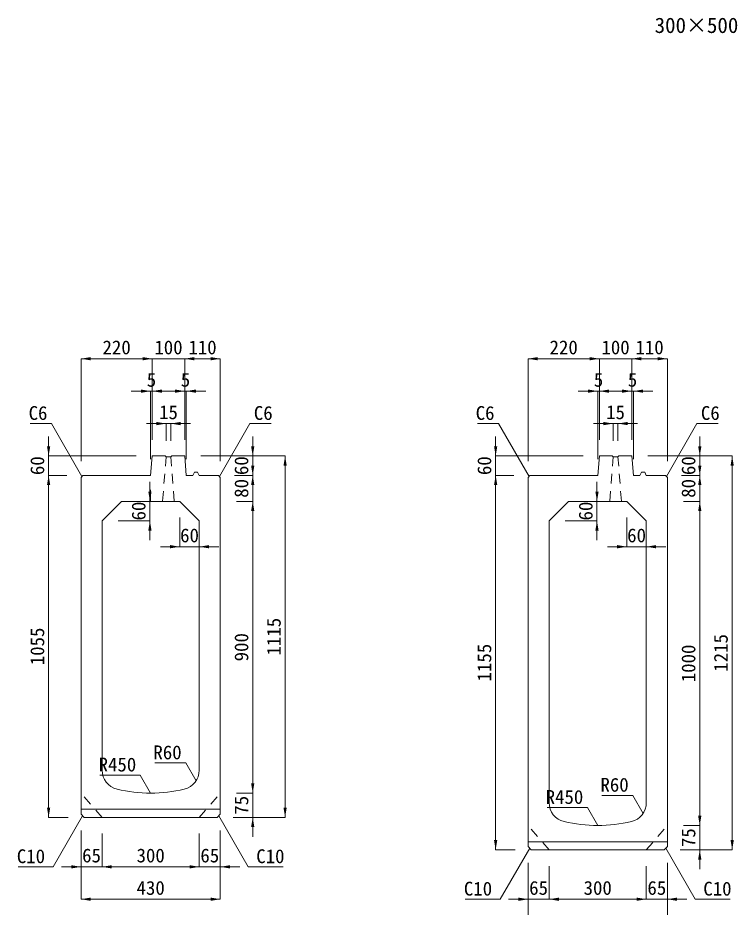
# Model space of a CAD drawing. Units: millimetres at full size, sheet at 1:40. Extents: x -1934 to 44546, y -100881 to -70395.
# Drawn here: x 1956 to 4176, y -78930 to -76187 of the extents above; entities that cross this region are included whole.
import ezdxf
from ezdxf.enums import TextEntityAlignment as Align

# ---------------------------------------------------------------- set-up
doc = ezdxf.new("R2010")
doc.units = ezdxf.units.MM
doc.header["$LTSCALE"] = 40
for name, pattern in [('CHAIN_DOUBLE_DASH', [23.5, 12, -1.5, 3.5, -1.5, 3.5, -1.5]), ('USER1', [1.35, 0.75, -0.6]), ('USER2', [1.35, 0.75, -0.6])]:
    doc.linetypes.add(name, pattern=pattern)
for name, color, linetype, lineweight in [('0_2', 7, 'Continuous', 13), ('寸法線', 7, 'Continuous', 9), ('引出線', 4, 'Continuous', 9), ('排水孔', 30, 'USER2', 9), ('本体', 2, 'Continuous', 13), ('補助線', 8, 'CHAIN_DOUBLE_DASH', 5)]:
    doc.layers.add(name, color=color, linetype=linetype, lineweight=lineweight)
doc.styles.add('ＭＳ ゴシック', font='')
doc.styles.get('ＭＳ ゴシック').set_extended_font_data('MS Gothic')

# ---------------------------------------------------------------- blocks, each defined once
blk = doc.blocks.new('filled_arrow')
at = {"color": 0, "linetype": 'Continuous', "lineweight": -2}
blk.add_solid([(7.5, 1.25), (0, 0), (7.5, -1.25)], dxfattribs=at)

msp = doc.modelspace()

# ---------------------------------------------------------------- linework, layer by layer
at = {"layer": '寸法線', "lineweight": 13}
for p, q in [((2151.01, -77238.24), (2371.01, -77238.24)), ((2151.01, -77554.16), (2151.01, -77238.24)), ((2311.01, -77238.24), (2531.01, -77238.24)), ((2371.01, -77488.16), (2371.01, -77238.24)), ((2371.01, -77488.16), (2371.01, -77238.24)), ((2581.01, -77238.24), (2471.01, -77238.24)), ((2471.01, -77488.16), (2471.01, -77238.24)), ((2471.01, -77488.16), (2471.01, -77238.24)), ((2581.01, -77554.16), (2581.01, -77238.24)), ((3530.84, -77238.24), (3750.84, -77238.24)), ((3530.84, -77554.16), (3530.84, -77238.24)), ((3690.84, -77238.24), (3910.84, -77238.24)), ((3750.84, -77488.16), (3750.84, -77238.24)), ((3750.84, -77488.16), (3750.84, -77238.24)), ((3960.84, -77238.24), (3850.84, -77238.24)), ((3850.84, -77488.16), (3850.84, -77238.24)), ((3850.84, -77488.16), (3850.84, -77238.24)), ((3960.84, -77554.16), (3960.84, -77238.24)), ((2306.01, -77338.24), (2431.01, -77338.24)), ((2366.01, -77548.16), (2366.01, -77338.24)), ((2371.01, -77488.16), (2371.01, -77338.24)), ((2411.01, -77338.24), (2536.01, -77338.24)), ((2471.01, -77488.16), (2471.01, -77338.24)), ((2476.01, -77548.16), (2476.01, -77338.24)), ((3685.84, -77338.24), (3810.84, -77338.24)), ((3745.84, -77548.16), (3745.84, -77338.24)), ((3750.84, -77488.16), (3750.84, -77338.24)), ((3790.84, -77338.24), (3915.84, -77338.24)), ((3850.84, -77488.16), (3850.84, -77338.24)), ((3855.84, -77548.16), (3855.84, -77338.24)), ((2488.51, -77438.29), (2353.51, -77438.29)), ((2413.51, -77491.16), (2413.51, -77438.29)), ((2428.51, -77491.16), (2428.51, -77438.29)), ((3868.34, -77438.29), (3733.34, -77438.29)), ((3793.34, -77491.16), (3793.34, -77438.29)), ((3808.34, -77491.16), (3808.34, -77438.29)), ((2051.01, -77658.16), (2051.01, -77478.16)), ((2681.01, -77658.16), (2681.01, -77478.16)), ((3430.84, -77658.16), (3430.84, -77478.16)), ((4060.84, -77658.16), (4060.84, -77478.16)), ((2321.01, -77538.16), (2051.01, -77538.16)), ((2521.01, -77538.16), (2781.01, -77538.16)), ((2521.01, -77538.16), (2681.01, -77538.16)), ((2681.01, -77738.16), (2681.01, -77538.16)), ((2781.01, -77538.16), (2781.01, -78653.16)), ((3700.84, -77538.16), (3430.84, -77538.16)), ((3900.84, -77538.16), (4160.84, -77538.16)), ((3900.84, -77538.16), (4060.84, -77538.16)), ((4060.84, -77738.16), (4060.84, -77538.16)), ((4160.84, -77538.16), (4160.84, -78753.16)), ((2051.01, -78653.16), (2051.01, -77598.16)), ((2107.01, -77598.16), (2051.01, -77598.16)), ((2101.01, -77598.16), (2051.01, -77598.16)), ((2625.01, -77598.16), (2681.01, -77598.16)), ((2625.01, -77598.16), (2681.01, -77598.16)), ((3430.84, -78753.16), (3430.84, -77598.16)), ((3486.84, -77598.16), (3430.84, -77598.16)), ((3480.84, -77598.16), (3430.84, -77598.16)), ((4004.84, -77598.16), (4060.84, -77598.16)), ((4004.84, -77598.16), (4060.84, -77598.16)), ((2363.73, -77618.16), (2363.73, -77798.16)), ((3743.56, -77618.16), (3743.56, -77798.16)), ((2326.01, -77678.16), (2363.73, -77678.16)), ((2631.01, -77678.16), (2681.01, -77678.16)), ((2631.01, -77678.16), (2681.01, -77678.16)), ((2681.01, -77678.16), (2681.01, -78578.16)), ((3705.84, -77678.16), (3743.56, -77678.16)), ((4010.84, -77678.16), (4060.84, -77678.16)), ((4010.84, -77678.16), (4060.84, -77678.16)), ((4060.84, -77678.16), (4060.84, -78678.16)), ((2266.01, -77738.16), (2363.73, -77738.16)), ((2456.01, -77728.16), (2456.01, -77818.16)), ((3645.84, -77738.16), (3743.56, -77738.16)), ((3835.84, -77728.16), (3835.84, -77818.16)), ((2516.01, -77788.16), (2516.01, -77818.16)), ((3895.84, -77788.16), (3895.84, -77818.16)), ((2396.01, -77818.16), (2576.01, -77818.16)), ((3775.84, -77818.16), (3955.84, -77818.16)), ((2681.01, -78518.16), (2681.01, -78713.16)), ((2631.01, -78578.16), (2681.01, -78578.16)), ((2631.01, -78578.16), (2681.01, -78578.16)), ((4060.84, -78618.16), (4060.84, -78813.16)), ((2111.01, -78653.16), (2051.01, -78653.16)), ((2621.01, -78653.16), (2681.01, -78653.16)), ((2621.01, -78653.16), (2781.01, -78653.16)), ((4010.84, -78678.16), (4060.84, -78678.16)), ((4010.84, -78678.16), (4060.84, -78678.16)), ((2151.01, -78693.16), (2151.01, -78805.58)), ((2151.01, -78693.16), (2151.01, -78905.58)), ((2216.01, -78703.16), (2216.01, -78805.58)), ((2216.01, -78703.16), (2216.01, -78805.58)), ((2516.01, -78703.16), (2516.01, -78805.58)), ((2516.01, -78703.16), (2516.01, -78805.58)), ((2581.01, -78693.16), (2581.01, -78805.58)), ((2581.01, -78693.16), (2581.01, -78905.58)), ((3490.84, -78753.16), (3430.84, -78753.16)), ((4000.84, -78753.16), (4060.84, -78753.16)), ((4000.84, -78753.16), (4160.84, -78753.16)), ((3530.84, -78793.16), (3530.84, -78905.58)), ((3530.84, -78793.16), (3530.84, -79005.58)), ((3960.84, -78793.16), (3960.84, -78905.58)), ((3960.84, -78793.16), (3960.84, -79005.58)), ((2091.01, -78805.58), (2276.01, -78805.58)), ((2216.01, -78805.58), (2516.01, -78805.58)), ((2456.01, -78805.58), (2641.01, -78805.58)), ((3595.84, -78803.16), (3595.84, -78905.58)), ((3595.84, -78803.16), (3595.84, -78905.58)), ((3895.84, -78803.16), (3895.84, -78905.58)), ((3895.84, -78803.16), (3895.84, -78905.58)), ((2151.01, -78905.58), (2581.01, -78905.58)), ((3470.84, -78905.58), (3655.84, -78905.58)), ((3595.84, -78905.58), (3895.84, -78905.58)), ((3835.84, -78905.58), (4020.84, -78905.58))]:
    msp.add_line(p, q, dxfattribs=at)
at = {"layer": '引出線'}
for points in [[(2154.01, -77601.16), (2059.97, -77438.29), (1994.48, -77438.29)], [(2578.01, -77601.16), (2672.05, -77438.29), (2737.54, -77438.29)], [(3533.84, -77601.16), (3439.8, -77438.29), (3374.31, -77438.29)], [(3957.84, -77601.16), (4051.87, -77438.29), (4117.37, -77438.29)], [(2506.13, -78540.62), (2474.11, -78485.15), (2378.92, -78485.15)], [(2366.01, -78578.16), (2333.99, -78522.69), (2209.56, -78522.69)], [(3885.96, -78640.62), (3853.94, -78585.15), (3758.75, -78585.15)], [(3745.84, -78678.16), (3713.81, -78622.69), (3589.39, -78622.69)], [(2156.01, -78648.16), (2065.13, -78805.58), (1956.98, -78805.58)], [(2576.01, -78648.16), (2666.89, -78805.58), (2775.04, -78805.58)], [(3535.84, -78748.16), (3444.95, -78905.58), (3336.81, -78905.58)], [(3955.84, -78748.16), (4046.72, -78905.58), (4154.87, -78905.58)]]:
    msp.add_lwpolyline(points, dxfattribs=at)
at = {"layer": '排水孔'}
for p, q in [((2403.01, -77677.16), (2413.51, -77541.16)), ((2439.01, -77677.16), (2428.51, -77541.16)), ((3782.84, -77677.16), (3793.34, -77541.16)), ((3818.84, -77677.16), (3808.34, -77541.16))]:
    msp.add_line(p, q, dxfattribs=at)
at = {"layer": '本体'}
for p, q in [((2366.01, -77598.16), (2371.01, -77538.16)), ((2411.01, -77538.16), (2371.01, -77538.16)), ((2411.01, -77538.16), (2413.51, -77541.16)), ((2413.51, -77541.16), (2428.51, -77541.16)), ((2431.01, -77538.16), (2428.51, -77541.16)), ((2471.01, -77538.16), (2431.01, -77538.16)), ((2476.01, -77598.16), (2471.01, -77538.16)), ((3745.84, -77598.16), (3750.84, -77538.16)), ((3790.84, -77538.16), (3750.84, -77538.16)), ((3790.84, -77538.16), (3793.34, -77541.16)), ((3793.34, -77541.16), (3808.34, -77541.16)), ((3810.84, -77538.16), (3808.34, -77541.16)), ((3850.84, -77538.16), (3810.84, -77538.16)), ((3855.84, -77598.16), (3850.84, -77538.16)), ((2496.01, -77598.16), (2501.01, -77588.16)), ((2501.01, -77588.16), (2511.01, -77588.16)), ((2511.01, -77588.16), (2516.01, -77598.16)), ((3875.84, -77598.16), (3880.84, -77588.16)), ((3880.84, -77588.16), (3890.84, -77588.16)), ((3890.84, -77588.16), (3895.84, -77598.16)), ((2151.01, -77604.16), (2157.01, -77598.16)), ((2151.01, -77604.16), (2151.01, -78643.16)), ((2157.01, -77598.16), (2366.01, -77598.16)), ((2476.01, -77598.16), (2496.01, -77598.16)), ((2516.01, -77598.16), (2575.01, -77598.16)), ((2575.01, -77598.16), (2581.01, -77604.16)), ((2581.01, -77604.16), (2581.01, -78643.16)), ((3530.84, -77604.16), (3536.84, -77598.16)), ((3530.84, -77604.16), (3530.84, -78743.16)), ((3536.84, -77598.16), (3745.84, -77598.16)), ((3855.84, -77598.16), (3875.84, -77598.16)), ((3895.84, -77598.16), (3954.84, -77598.16)), ((3954.84, -77598.16), (3960.84, -77604.16)), ((3960.84, -77604.16), (3960.84, -78743.16)), ((2216.01, -77738.16), (2276.01, -77678.16)), ((2276.01, -77678.16), (2456.01, -77678.16)), ((2456.01, -77678.16), (2516.01, -77738.16)), ((3595.84, -77738.16), (3655.84, -77678.16)), ((3655.84, -77678.16), (3835.84, -77678.16)), ((3835.84, -77678.16), (3895.84, -77738.16)), ((2216.01, -77738.16), (2216.01, -78507.64)), ((2516.01, -77738.16), (2516.01, -78507.64)), ((3595.84, -77738.16), (3595.84, -78607.64)), ((3895.84, -77738.16), (3895.84, -78607.64)), ((2151.01, -78643.16), (2161.01, -78653.16)), ((2161.01, -78653.16), (2571.01, -78653.16)), ((2571.01, -78653.16), (2581.01, -78643.16)), ((3530.84, -78743.16), (3540.84, -78753.16)), ((3540.84, -78753.16), (3950.84, -78753.16)), ((3950.84, -78753.16), (3960.84, -78743.16))]:
    msp.add_line(p, q, dxfattribs=at)
at = {"layer": '本体', "linetype": 'USER1', "lineweight": 9}
for p, q in [((2216.01, -78653.16), (2151.01, -78578.16)), ((2516.01, -78653.16), (2581.01, -78578.16)), ((3595.84, -78753.16), (3530.84, -78678.16)), ((3895.84, -78753.16), (3960.84, -78678.16))]:
    msp.add_line(p, q, dxfattribs=at)
at = {"layer": '本体', "lineweight": 9}
for p, q in [((2151.01, -78628.16), (2581.01, -78628.16)), ((3530.84, -78728.16), (3960.84, -78728.16))]:
    msp.add_line(p, q, dxfattribs=at)
at = {"layer": '本体'}
for centre, radius, start, end in [((2276.01, -78507.64), 60, 180, 256.65764), ((2456.01, -78507.64), 60, 283.34236, 0), ((2366.01, -78128.16), 450, 256.65764, 283.34236), ((3655.84, -78607.64), 60, 180, 256.65764), ((3835.84, -78607.64), 60, 283.34236, 0), ((3745.84, -78228.16), 450, 256.65764, 283.34236)]:
    msp.add_arc(centre, radius, start, end, dxfattribs=at)
at = {"layer": '補助線', "linetype": 'Continuous', "lineweight": 13}
msp.add_line((2366.01, -77678.16), (2366.01, -77642.61), dxfattribs=at)

# ---------------------------------------------------------------- block references
at = {"layer": '寸法線', "lineweight": 13, "xscale": 4, "yscale": 4}
for p in [(2151.01, -77238.24), (2471.01, -77238.24), (2471.01, -77238.24), (3530.84, -77238.24), (3850.84, -77238.24), (3850.84, -77238.24), (2371.01, -77338.24), (2476.01, -77338.24), (3750.84, -77338.24), (3855.84, -77338.24), (2428.51, -77438.29), (3808.34, -77438.29), (2516.01, -77818.16), (3895.84, -77818.16), (2216.01, -78805.58), (2216.01, -78805.58), (2581.01, -78805.58), (2151.01, -78905.58), (3595.84, -78905.58), (3595.84, -78905.58), (3960.84, -78905.58)]:
    msp.add_blockref('filled_arrow', p, dxfattribs=at)
for p, rotation in [((2371.01, -77238.24), 180), ((2371.01, -77238.24), 180), ((2581.01, -77238.24), 180), ((3750.84, -77238.24), 180), ((3750.84, -77238.24), 180), ((3960.84, -77238.24), 180), ((2366.01, -77338.24), 180), ((2471.01, -77338.24), 180), ((3745.84, -77338.24), 180), ((3850.84, -77338.24), 180), ((2413.51, -77438.29), 180), ((3793.34, -77438.29), 180), ((2051.01, -77538.16), 90), ((2681.01, -77538.16), 90), ((3430.84, -77538.16), 90), ((4060.84, -77538.16), 90), ((2781.01, -77538.16), 270), ((4160.84, -77538.16), 270), ((2681.01, -77598.16), 90), ((4060.84, -77598.16), 90), ((2051.01, -77598.16), 270), ((2051.01, -77598.16), 270), ((2681.01, -77598.16), 270), ((3430.84, -77598.16), 270), ((3430.84, -77598.16), 270), ((4060.84, -77598.16), 270), ((2363.73, -77678.16), 90), ((3743.56, -77678.16), 90), ((2681.01, -77678.16), 270), ((2681.01, -77678.16), 270), ((4060.84, -77678.16), 270), ((4060.84, -77678.16), 270), ((2363.73, -77738.16), 270), ((3743.56, -77738.16), 270), ((2456.01, -77818.16), 180), ((3835.84, -77818.16), 180), ((2681.01, -78578.16), 90), ((2681.01, -78578.16), 90), ((2051.01, -78653.16), 90), ((2781.01, -78653.16), 90), ((2681.01, -78653.16), 270), ((4060.84, -78678.16), 90), ((4060.84, -78678.16), 90), ((3430.84, -78753.16), 90), ((4160.84, -78753.16), 90), ((4060.84, -78753.16), 270), ((2151.01, -78805.58), 180), ((2516.01, -78805.58), 180), ((2516.01, -78805.58), 180), ((2581.01, -78905.58), 180), ((3530.84, -78905.58), 180), ((3895.84, -78905.58), 180), ((3895.84, -78905.58), 180)]:
    msp.add_blockref('filled_arrow', p, dxfattribs=dict(at, rotation=rotation))
at = {"layer": '引出線'}
for p, xscale, yscale, rotation in [((2154.01, -77601.16), 0.16, 0.16, 120), ((2578.01, -77601.16), 0.16, 0.16, 60), ((3533.84, -77601.16), 0.16, 0.16, 120), ((3957.84, -77601.16), 0.16, 0.16, 60), ((2506.13, -78540.62), 0.133, 0.133, 120), ((2366.01, -78578.16), 0.133, 0.133, 120), ((2156.01, -78648.16), 0.16, 0.16, 240), ((2576.01, -78648.16), 0.16, 0.16, 300), ((3885.96, -78640.62), 0.133, 0.133, 120), ((3745.84, -78678.16), 0.133, 0.133, 120), ((3535.84, -78748.16), 0.16, 0.16, 240), ((3955.84, -78748.16), 0.16, 0.16, 300)]:
    msp.add_blockref('filled_arrow', p, dxfattribs=dict(at, xscale=xscale, yscale=yscale, rotation=rotation))

# ---------------------------------------------------------------- texts
at = {"layer": '0_2', "style": 'ＭＳ ゴシック'}
msp.add_text('300×500', height=47.47, dxfattribs=at).set_placement((4050.69, -76209.72), align=Align.MIDDLE_CENTER)
at = {"layer": '寸法線', "style": 'ＭＳ ゴシック'}
for s, p in [('220', (2261.01, -77203.24)), ('100', (2421.01, -77203.24)), ('110', (2526.01, -77203.24)), ('220', (3640.84, -77203.24)), ('100', (3800.84, -77203.24)), ('110', (3905.84, -77203.24)), ('5', (2368.51, -77303.24)), ('5', (2473.51, -77303.24)), ('5', (3748.34, -77303.24)), ('5', (3853.34, -77303.24)), ('15', (2421.01, -77403.29)), ('15', (3800.84, -77403.29)), ('60', (2486.01, -77783.16)), ('60', (3865.84, -77783.16)), ('65', (2183.51, -78770.58)), ('300', (2366.01, -78770.58)), ('65', (2548.51, -78770.58)), ('430', (2366.01, -78870.58)), ('65', (3563.34, -78870.58)), ('300', (3745.84, -78870.58)), ('65', (3928.34, -78870.58))]:
    msp.add_text(s, height=42.72, dxfattribs=at).set_placement(p, align=Align.MIDDLE_CENTER)
for s, p in [('60', (2016.01, -77568.16)), ('60', (2646.01, -77568.16)), ('60', (3395.84, -77568.16)), ('60', (4025.84, -77568.16)), ('80', (2646.01, -77638.16)), ('80', (4025.84, -77638.16)), ('60', (2328.73, -77708.16)), ('60', (3708.56, -77708.16)), ('1115', (2746.01, -78095.66)), ('1055', (2016.01, -78125.66)), ('900', (2646.01, -78128.16)), ('1215', (4125.84, -78145.66)), ('1155', (3395.84, -78175.66)), ('1000', (4025.84, -78178.16)), ('75', (2646.01, -78615.66)), ('75', (4025.84, -78715.66))]:
    msp.add_text(s, height=42.72, rotation=90, dxfattribs=at).set_placement(p, align=Align.MIDDLE_CENTER)
at = {"layer": '引出線', "style": 'ＭＳ ゴシック'}
for s, p in [('C6', (2047.47, -77384.29)), ('C6', (3427.3, -77384.29)), ('R60', (2461.61, -78431.15)), ('R450', (2321.49, -78468.69)), ('R60', (3841.44, -78531.15)), ('R450', (3701.31, -78568.69)), ('C10', (2040.13, -78751.58)), ('C10', (3419.95, -78851.58))]:
    msp.add_text(s, height=42.72, dxfattribs=at).set_placement(p, align=Align.TOP_RIGHT)
for s, p in [('C6', (2684.55, -77384.29)), ('C6', (4064.37, -77384.29)), ('C10', (2691.89, -78751.58)), ('C10', (4071.72, -78851.58))]:
    msp.add_text(s, height=42.72, dxfattribs=at).set_placement(p, align=Align.TOP_LEFT)

doc.saveas('drawing.dxf')
